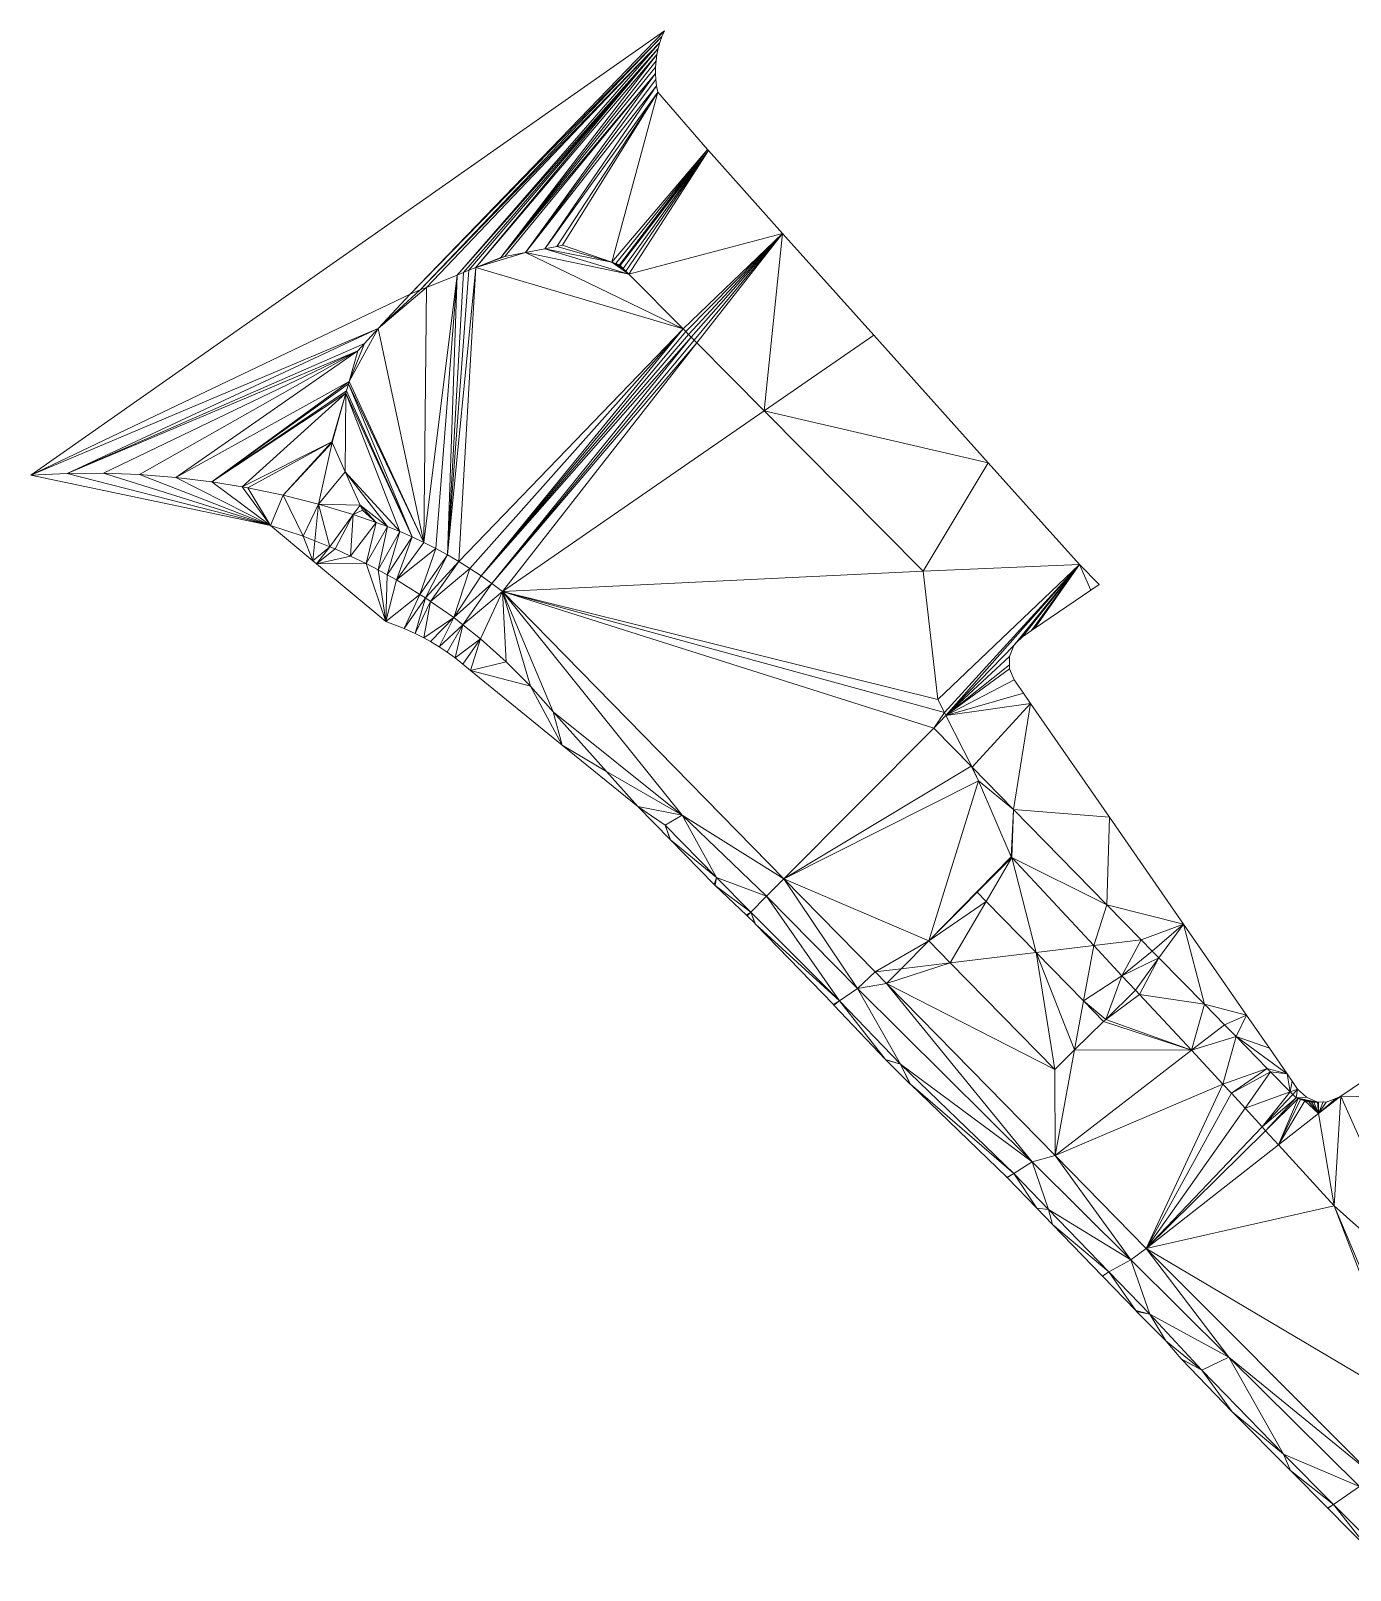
# Model space of a CAD drawing. Header units: metres. Extents: x 1938120 to 1938346, y 5235956 to 5236088.
# Drawn here: x 1938120 to 1938197.1, y 5235992.7 to 5236082.5 of the extents above; entities that cross this region are included whole.
import ezdxf

# ---------------------------------------------------------------- set-up
doc = ezdxf.new("R2010")
doc.units = ezdxf.units.M
doc.layers.add('Triangles plates-formes', color=7, linetype='Continuous', lineweight=0, true_color=0x969696)

msp = doc.modelspace()

# ---------------------------------------------------------------- linework, layer by layer
at = {"layer": 'Triangles plates-formes'}
for points in [[(1938157.029, 5236082.48, 474.31), (1938142.184, 5236067.121, 474.173), (1938120.045, 5236056.557, 473.73)], [(1938142.184, 5236067.121, 474.173), (1938157.029, 5236082.48, 474.31), (1938156.884, 5236082.144, 474.314)], [(1938142.184, 5236067.121, 474.173), (1938156.884, 5236082.144, 474.314), (1938142.775, 5236067.359, 474.185)], [(1938142.775, 5236067.359, 474.185), (1938156.884, 5236082.144, 474.314), (1938156.762, 5236081.799, 474.318)], [(1938142.775, 5236067.359, 474.185), (1938156.762, 5236081.799, 474.318), (1938143.134, 5236067.504, 474.191)], [(1938143.134, 5236067.504, 474.191), (1938156.762, 5236081.799, 474.318), (1938144.932, 5236068.23, 474.228)], [(1938144.932, 5236068.23, 474.228), (1938156.762, 5236081.799, 474.318), (1938156.663, 5236081.447, 474.323)], [(1938145.307, 5236068.381, 474.234), (1938144.932, 5236068.23, 474.228), (1938156.663, 5236081.447, 474.323)], [(1938145.616, 5236068.506, 474.24), (1938145.307, 5236068.381, 474.234), (1938156.663, 5236081.447, 474.323)], [(1938156.663, 5236081.447, 474.323), (1938146.026, 5236068.671, 474.246), (1938145.616, 5236068.506, 474.24)], [(1938146.026, 5236068.671, 474.246), (1938156.663, 5236081.447, 474.323), (1938156.587, 5236081.089, 474.327)], [(1938147.485, 5236069.26, 474.275), (1938146.026, 5236068.671, 474.246), (1938156.587, 5236081.089, 474.327)], [(1938156.587, 5236081.089, 474.327), (1938156.535, 5236080.727, 474.331), (1938147.485, 5236069.26, 474.275)], [(1938147.485, 5236069.26, 474.275), (1938156.535, 5236080.727, 474.331), (1938156.507, 5236080.362, 474.335)], [(1938147.485, 5236069.26, 474.275), (1938156.507, 5236080.362, 474.335), (1938156.503, 5236079.996, 474.34)], [(1938147.714, 5236069.305, 474.28), (1938147.485, 5236069.26, 474.275), (1938156.503, 5236079.996, 474.34)], [(1938147.714, 5236069.305, 474.28), (1938156.503, 5236079.996, 474.34), (1938148.926, 5236069.546, 474.309)], [(1938156.503, 5236079.996, 474.34), (1938156.524, 5236079.631, 474.344), (1938148.926, 5236069.546, 474.309)], [(1938156.568, 5236079.267, 474.348), (1938148.926, 5236069.546, 474.309), (1938156.524, 5236079.631, 474.344)], [(1938156.568, 5236079.267, 474.348), (1938150.048, 5236069.768, 474.334), (1938148.926, 5236069.546, 474.309)], [(1938150.048, 5236069.768, 474.334), (1938156.568, 5236079.267, 474.348), (1938156.636, 5236078.908, 474.352)], [(1938150.741, 5236069.905, 474.35), (1938150.048, 5236069.768, 474.334), (1938156.636, 5236078.908, 474.352)], [(1938150.741, 5236069.905, 474.35), (1938156.636, 5236078.908, 474.352), (1938151.077, 5236069.972, 474.358)], [(1938151.077, 5236069.972, 474.358), (1938156.636, 5236078.908, 474.352), (1938151.084, 5236069.973, 474.358)], [(1938153.962, 5236068.984, 474.393), (1938151.084, 5236069.973, 474.358), (1938156.636, 5236078.908, 474.352)], [(1938156.636, 5236078.908, 474.352), (1938159.543, 5236075.557, 474.404), (1938153.962, 5236068.984, 474.393)], [(1938159.543, 5236075.557, 474.404), (1938154.185, 5236068.908, 474.4), (1938153.962, 5236068.984, 474.393)], [(1938159.543, 5236075.557, 474.404), (1938154.397, 5236068.835, 474.406), (1938154.185, 5236068.908, 474.4)], [(1938159.543, 5236075.557, 474.404), (1938159.602, 5236075.489, 474.405), (1938154.397, 5236068.835, 474.406)], [(1938154.405, 5236068.827, 474.407), (1938154.397, 5236068.835, 474.406), (1938159.602, 5236075.489, 474.405)], [(1938159.602, 5236075.489, 474.405), (1938154.449, 5236068.783, 474.407), (1938154.405, 5236068.827, 474.407)], [(1938154.61, 5236068.62, 474.414), (1938154.449, 5236068.783, 474.407), (1938159.602, 5236075.489, 474.405)], [(1938154.61, 5236068.62, 474.414), (1938159.602, 5236075.489, 474.405), (1938154.775, 5236068.454, 474.422)], [(1938154.775, 5236068.454, 474.422), (1938159.602, 5236075.489, 474.405), (1938154.943, 5236068.284, 474.429)], [(1938154.943, 5236068.284, 474.429), (1938159.602, 5236075.489, 474.405), (1938163.927, 5236070.654, 474.48)], [(1938158.114, 5236065.087, 474.481), (1938154.943, 5236068.284, 474.429), (1938163.927, 5236070.654, 474.48)], [(1938158.271, 5236064.929, 474.488), (1938158.114, 5236065.087, 474.481), (1938163.927, 5236070.654, 474.48)], [(1938158.271, 5236064.929, 474.488), (1938163.927, 5236070.654, 474.48), (1938158.43, 5236064.768, 474.495)], [(1938158.43, 5236064.768, 474.495), (1938163.927, 5236070.654, 474.48), (1938158.593, 5236064.604, 474.502)], [(1938158.593, 5236064.604, 474.502), (1938163.927, 5236070.654, 474.48), (1938158.758, 5236064.438, 474.509)], [(1938158.925, 5236064.269, 474.516), (1938158.758, 5236064.438, 474.509), (1938163.927, 5236070.654, 474.48)], [(1938163.927, 5236070.654, 474.48), (1938162.851, 5236060.311, 474.459), (1938158.925, 5236064.269, 474.516)], [(1938162.851, 5236060.311, 474.459), (1938163.927, 5236070.654, 474.48), (1938169.247, 5236064.722, 474.4)], [(1938150.048, 5236069.768, 474.534), (1938154.943, 5236068.284, 474.629), (1938148.926, 5236069.546, 474.509)], [(1938153.962, 5236068.984, 474.593), (1938150.048, 5236069.768, 474.534), (1938150.741, 5236069.905, 474.55)], [(1938150.048, 5236069.768, 474.534), (1938153.962, 5236068.984, 474.593), (1938154.943, 5236068.284, 474.629)], [(1938153.962, 5236068.984, 474.593), (1938150.741, 5236069.905, 474.55), (1938151.077, 5236069.972, 474.558)], [(1938151.077, 5236069.972, 474.558), (1938151.084, 5236069.973, 474.558), (1938153.962, 5236068.984, 474.593)], [(1938146.026, 5236068.671, 474.446), (1938148.926, 5236069.546, 474.509), (1938158.114, 5236065.087, 474.681)], [(1938147.714, 5236069.305, 474.48), (1938148.926, 5236069.546, 474.509), (1938146.026, 5236068.671, 474.446)], [(1938147.714, 5236069.305, 474.48), (1938146.026, 5236068.671, 474.446), (1938147.485, 5236069.26, 474.475)], [(1938148.926, 5236069.546, 474.509), (1938154.943, 5236068.284, 474.629), (1938158.114, 5236065.087, 474.681)], [(1938154.775, 5236068.454, 474.622), (1938154.943, 5236068.284, 474.629), (1938153.962, 5236068.984, 474.593)], [(1938153.962, 5236068.984, 474.593), (1938154.61, 5236068.62, 474.614), (1938154.775, 5236068.454, 474.622)], [(1938153.962, 5236068.984, 474.593), (1938154.185, 5236068.908, 474.6), (1938154.61, 5236068.62, 474.614)], [(1938154.449, 5236068.783, 474.607), (1938154.61, 5236068.62, 474.614), (1938154.185, 5236068.908, 474.6)], [(1938154.405, 5236068.827, 474.607), (1938154.449, 5236068.783, 474.607), (1938154.185, 5236068.908, 474.6)], [(1938154.185, 5236068.908, 474.6), (1938154.397, 5236068.835, 474.606), (1938154.405, 5236068.827, 474.607)], [(1938142.993, 5236052.635, 474.637), (1938144.932, 5236068.23, 474.428), (1938143.681, 5236052.283, 474.661)], [(1938144.932, 5236068.23, 474.428), (1938142.993, 5236052.635, 474.637), (1938143.134, 5236067.504, 474.391)], [(1938143.681, 5236052.283, 474.661), (1938144.932, 5236068.23, 474.428), (1938144.358, 5236051.912, 474.684)], [(1938145.024, 5236051.522, 474.707), (1938144.358, 5236051.912, 474.684), (1938146.026, 5236068.671, 474.446)], [(1938146.026, 5236068.671, 474.446), (1938144.358, 5236051.912, 474.684), (1938145.616, 5236068.506, 474.44)], [(1938144.358, 5236051.912, 474.684), (1938145.307, 5236068.381, 474.434), (1938145.616, 5236068.506, 474.44)], [(1938144.358, 5236051.912, 474.684), (1938144.932, 5236068.23, 474.428), (1938145.307, 5236068.381, 474.434)], [(1938158.114, 5236065.087, 474.681), (1938145.024, 5236051.522, 474.707), (1938146.026, 5236068.671, 474.446)], [(1938120.045, 5236056.557, 473.73), (1938142.184, 5236067.121, 474.173), (1938140.324, 5236065.103, 474.158)], [(1938140.324, 5236065.103, 474.358), (1938143.134, 5236067.504, 474.391), (1938142.993, 5236052.635, 474.637)], [(1938140.324, 5236065.103, 474.358), (1938142.775, 5236067.359, 474.385), (1938143.134, 5236067.504, 474.391)], [(1938142.775, 5236067.359, 474.385), (1938140.324, 5236065.103, 474.358), (1938142.184, 5236067.121, 474.373)], [(1938122.162, 5236056.658, 473.794), (1938120.045, 5236056.557, 473.73), (1938140.324, 5236065.103, 474.158)], [(1938139.521, 5236064.232, 474.15), (1938122.162, 5236056.658, 473.794), (1938140.324, 5236065.103, 474.158)], [(1938138.626, 5236062.027, 474.365), (1938140.324, 5236065.103, 474.358), (1938142.993, 5236052.635, 474.637)], [(1938138.626, 5236062.027, 474.365), (1938139.521, 5236064.232, 474.35), (1938140.324, 5236065.103, 474.358)], [(1938145.679, 5236051.112, 474.73), (1938145.024, 5236051.522, 474.707), (1938158.114, 5236065.087, 474.681)], [(1938146.322, 5236050.684, 474.754), (1938145.679, 5236051.112, 474.73), (1938158.114, 5236065.087, 474.681)], [(1938158.114, 5236065.087, 474.681), (1938158.271, 5236064.929, 474.688), (1938146.322, 5236050.684, 474.754)], [(1938158.271, 5236064.929, 474.688), (1938158.43, 5236064.768, 474.695), (1938146.322, 5236050.684, 474.754)], [(1938158.593, 5236064.604, 474.702), (1938146.322, 5236050.684, 474.754), (1938158.43, 5236064.768, 474.695)], [(1938146.952, 5236050.237, 474.777), (1938146.322, 5236050.684, 474.754), (1938158.593, 5236064.604, 474.702)], [(1938158.758, 5236064.438, 474.709), (1938146.952, 5236050.237, 474.777), (1938158.593, 5236064.604, 474.702)], [(1938158.925, 5236064.269, 474.716), (1938146.952, 5236050.237, 474.777), (1938158.758, 5236064.438, 474.709)], [(1938175.923, 5236057.277, 474.4), (1938162.851, 5236060.311, 474.459), (1938169.247, 5236064.722, 474.4)], [(1938139.521, 5236064.232, 474.15), (1938139.139, 5236063.817, 474.147), (1938122.162, 5236056.658, 473.794)], [(1938122.162, 5236056.658, 473.794), (1938139.139, 5236063.817, 474.147), (1938124.282, 5236056.67, 473.858)], [(1938124.282, 5236056.67, 473.858), (1938139.139, 5236063.817, 474.147), (1938126.4, 5236056.593, 473.921)], [(1938128.514, 5236056.425, 473.985), (1938126.4, 5236056.593, 473.921), (1938139.139, 5236063.817, 474.147)], [(1938138.626, 5236062.027, 474.165), (1938128.514, 5236056.425, 473.985), (1938139.139, 5236063.817, 474.147)], [(1938139.521, 5236064.232, 474.35), (1938138.626, 5236062.027, 474.365), (1938139.139, 5236063.817, 474.347)], [(1938146.952, 5236050.237, 474.777), (1938158.925, 5236064.269, 474.716), (1938147.569, 5236049.773, 474.8)], [(1938162.851, 5236060.311, 474.659), (1938147.569, 5236049.773, 474.8), (1938158.925, 5236064.269, 474.716)], [(1938130.618, 5236056.169, 474.049), (1938128.514, 5236056.425, 473.985), (1938138.626, 5236062.027, 474.165)], [(1938138.585, 5236061.882, 474.165), (1938130.618, 5236056.169, 474.049), (1938138.626, 5236062.027, 474.165)], [(1938130.618, 5236056.169, 474.049), (1938138.585, 5236061.882, 474.165), (1938138.471, 5236061.485, 474.169)], [(1938138.585, 5236061.882, 474.365), (1938142.296, 5236052.966, 474.614), (1938138.471, 5236061.485, 474.369)], [(1938138.585, 5236061.882, 474.365), (1938138.626, 5236062.027, 474.365), (1938142.993, 5236052.635, 474.637)], [(1938142.296, 5236052.966, 474.614), (1938138.585, 5236061.882, 474.365), (1938142.993, 5236052.635, 474.637)], [(1938130.618, 5236056.169, 474.049), (1938138.471, 5236061.485, 474.169), (1938138.43, 5236061.343, 474.17)], [(1938130.618, 5236056.169, 474.049), (1938138.43, 5236061.343, 474.17), (1938132.375, 5236055.879, 474.102)], [(1938132.375, 5236055.879, 474.102), (1938138.43, 5236061.343, 474.17), (1938137.615, 5236058.496, 474.198)], [(1938137.615, 5236058.496, 474.398), (1938138.43, 5236061.343, 474.37), (1938137.633, 5236058.455, 474.399)], [(1938137.633, 5236058.455, 474.399), (1938138.43, 5236061.343, 474.37), (1938138.395, 5236056.758, 474.449)], [(1938138.395, 5236056.758, 474.449), (1938138.43, 5236061.343, 474.37), (1938141.589, 5236053.277, 474.591)], [(1938138.43, 5236061.343, 474.37), (1938138.471, 5236061.485, 474.369), (1938142.296, 5236052.966, 474.614)], [(1938141.589, 5236053.277, 474.591), (1938138.43, 5236061.343, 474.37), (1938142.296, 5236052.966, 474.614)], [(1938147.569, 5236049.773, 474.8), (1938162.851, 5236060.311, 474.659), (1938172.123, 5236050.962, 474.722)], [(1938162.851, 5236060.311, 474.459), (1938175.923, 5236057.277, 474.4), (1938172.123, 5236050.962, 474.522)], [(1938132.375, 5236055.879, 474.102), (1938137.615, 5236058.496, 474.198), (1938132.709, 5236055.823, 474.113)], [(1938134.784, 5236055.39, 474.176), (1938132.709, 5236055.823, 474.113), (1938137.615, 5236058.496, 474.198)], [(1938134.784, 5236055.39, 474.176), (1938137.615, 5236058.496, 474.198), (1938137.633, 5236058.455, 474.199)], [(1938134.784, 5236055.39, 474.176), (1938137.633, 5236058.455, 474.199), (1938136.839, 5236054.869, 474.24)], [(1938138.395, 5236056.758, 474.249), (1938136.839, 5236054.869, 474.24), (1938137.633, 5236058.455, 474.199)], [(1938175.923, 5236057.277, 474.4), (1938181.243, 5236051.345, 474.5), (1938172.123, 5236050.962, 474.522)], [(1938134.036, 5236053.619, 475.332), (1938120.045, 5236056.557, 474.63), (1938122.162, 5236056.658, 474.834)], [(1938134.036, 5236053.619, 475.332), (1938122.162, 5236056.658, 474.834), (1938124.282, 5236056.67, 474.897)], [(1938134.036, 5236053.619, 475.332), (1938124.282, 5236056.67, 474.897), (1938126.4, 5236056.593, 474.961)], [(1938134.036, 5236053.619, 475.332), (1938126.4, 5236056.593, 474.961), (1938128.514, 5236056.425, 475.025)], [(1938134.036, 5236053.619, 475.332), (1938128.514, 5236056.425, 475.025), (1938130.618, 5236056.169, 475.089)], [(1938136.839, 5236054.869, 474.24), (1938138.395, 5236056.758, 474.249), (1938139.268, 5236054.813, 474.305)], [(1938140.873, 5236053.568, 474.568), (1938138.395, 5236056.758, 474.449), (1938141.589, 5236053.277, 474.591)], [(1938140.873, 5236053.568, 474.568), (1938139.268, 5236054.813, 474.505), (1938138.395, 5236056.758, 474.449)], [(1938132.375, 5236055.879, 475.142), (1938134.036, 5236053.619, 475.332), (1938130.618, 5236056.169, 475.089)], [(1938134.036, 5236053.619, 475.332), (1938132.375, 5236055.879, 475.142), (1938132.709, 5236055.823, 475.153)], [(1938134.036, 5236053.619, 475.332), (1938132.709, 5236055.823, 475.153), (1938134.784, 5236055.39, 475.216)], [(1938134.036, 5236053.619, 475.332), (1938134.784, 5236055.39, 475.216), (1938135.938, 5236052.989, 475.352)], [(1938135.938, 5236052.989, 475.352), (1938134.784, 5236055.39, 475.216), (1938136.839, 5236054.869, 475.28)], [(1938136.623, 5236052.717, 475.359), (1938135.938, 5236052.989, 475.352), (1938136.839, 5236054.869, 475.28)], [(1938136.839, 5236054.869, 475.28), (1938137.493, 5236052.372, 475.38), (1938136.623, 5236052.717, 475.359)], [(1938136.839, 5236054.869, 474.24), (1938139.268, 5236054.813, 474.305), (1938138.87, 5236054.261, 474.304)], [(1938137.493, 5236052.372, 475.38), (1938136.839, 5236054.869, 475.28), (1938138.87, 5236054.261, 475.344)], [(1938139.398, 5236054.523, 474.313), (1938138.87, 5236054.261, 474.304), (1938139.268, 5236054.813, 474.305)], [(1938140.197, 5236053.802, 474.346), (1938138.87, 5236054.261, 474.304), (1938139.398, 5236054.523, 474.313)], [(1938140.873, 5236053.568, 474.568), (1938140.197, 5236053.802, 474.546), (1938139.268, 5236054.813, 474.505)], [(1938139.398, 5236054.523, 474.513), (1938139.268, 5236054.813, 474.505), (1938140.197, 5236053.802, 474.546)], [(1938136.504, 5236051.562, 475.45), (1938134.036, 5236053.619, 475.33), (1938135.938, 5236052.989, 475.352)], [(1938137.493, 5236052.372, 475.38), (1938138.87, 5236054.261, 475.344), (1938137.801, 5236052.25, 475.393)], [(1938137.493, 5236052.372, 475.38), (1938138.87, 5236054.261, 475.344), (1938137.493, 5236052.372, 475.38)], [(1938137.801, 5236052.25, 475.393), (1938138.87, 5236054.261, 475.344), (1938138.709, 5236051.826, 475.433)], [(1938138.87, 5236054.261, 475.344), (1938140.197, 5236053.802, 475.386), (1938138.709, 5236051.826, 475.433)], [(1938139.617, 5236051.403, 475.473), (1938138.709, 5236051.826, 475.433), (1938140.197, 5236053.802, 475.386)], [(1938140.873, 5236053.568, 475.408), (1938139.617, 5236051.403, 475.473), (1938140.197, 5236053.802, 475.386)], [(1938140.873, 5236053.568, 475.408), (1938140.314, 5236051.026, 475.503), (1938139.617, 5236051.403, 475.473)], [(1938140.873, 5236053.568, 475.408), (1938141.589, 5236053.277, 475.431), (1938140.314, 5236051.026, 475.503)], [(1938135.938, 5236052.989, 475.352), (1938136.623, 5236052.717, 475.359), (1938136.504, 5236051.562, 475.45)], [(1938136.623, 5236052.717, 475.359), (1938137.493, 5236052.372, 475.38), (1938136.504, 5236051.562, 475.45)], [(1938140.314, 5236051.026, 475.503), (1938141.589, 5236053.277, 475.431), (1938140.851, 5236050.737, 475.524)], [(1938141.589, 5236053.277, 475.431), (1938142.296, 5236052.966, 475.454), (1938140.851, 5236050.737, 475.524)], [(1938142.296, 5236052.966, 475.454), (1938141.381, 5236050.451, 475.548), (1938140.851, 5236050.737, 475.524)], [(1938142.993, 5236052.635, 475.477), (1938141.381, 5236050.451, 475.548), (1938142.296, 5236052.966, 475.454)], [(1938136.504, 5236051.562, 475.45), (1938137.493, 5236052.372, 475.38), (1938136.727, 5236051.376, 475.483)], [(1938137.493, 5236052.372, 475.38), (1938137.801, 5236052.25, 475.38), (1938136.727, 5236051.376, 475.483)], [(1938137.801, 5236052.25, 475.38), (1938138.709, 5236051.826, 475.433), (1938136.727, 5236051.376, 475.483)], [(1938139.617, 5236051.403, 475.473), (1938136.727, 5236051.376, 475.483), (1938138.709, 5236051.826, 475.433)], [(1938142.993, 5236052.635, 475.477), (1938143.681, 5236052.283, 475.501), (1938141.381, 5236050.451, 475.548)], [(1938143.681, 5236052.283, 475.501), (1938142.753, 5236049.603, 475.621), (1938141.381, 5236050.451, 475.548)], [(1938143.681, 5236052.283, 475.501), (1938144.358, 5236051.912, 475.524), (1938142.753, 5236049.603, 475.621)], [(1938144.358, 5236051.912, 475.524), (1938143.079, 5236049.402, 475.634), (1938142.753, 5236049.603, 475.621)], [(1938143.079, 5236049.402, 475.634), (1938144.358, 5236051.912, 475.524), (1938145.024, 5236051.522, 475.547)], [(1938136.727, 5236051.376, 475.483), (1938139.617, 5236051.403, 475.473), (1938140.761, 5236048.014, 476.088)], [(1938139.617, 5236051.403, 475.473), (1938140.314, 5236051.026, 475.503), (1938140.761, 5236048.014, 476.088)], [(1938140.761, 5236048.014, 476.088), (1938140.314, 5236051.026, 475.503), (1938140.851, 5236050.737, 475.503)], [(1938145.024, 5236051.522, 475.547), (1938143.377, 5236049.194, 475.645), (1938143.079, 5236049.402, 475.634)], [(1938145.679, 5236051.112, 475.57), (1938143.377, 5236049.194, 475.645), (1938145.024, 5236051.522, 475.547)], [(1938145.679, 5236051.112, 475.57), (1938144.727, 5236048.248, 475.625), (1938143.377, 5236049.194, 475.645)], [(1938145.679, 5236051.112, 475.57), (1938146.322, 5236050.684, 475.594), (1938144.727, 5236048.248, 475.625)], [(1938147.569, 5236049.773, 474.8), (1938172.123, 5236050.962, 474.722), (1938172.993, 5236043.477, 474.794)], [(1938172.123, 5236050.962, 474.522), (1938181.243, 5236051.345, 474.5), (1938172.993, 5236043.477, 474.594)], [(1938172.993, 5236043.477, 474.594), (1938181.243, 5236051.345, 474.5), (1938173.373, 5236042.711, 474.6)], [(1938173.373, 5236042.711, 474.6), (1938181.243, 5236051.345, 474.5), (1938173.457, 5236042.54, 474.598)], [(1938173.458, 5236042.539, 474.598), (1938173.457, 5236042.54, 474.598), (1938181.243, 5236051.345, 474.5)], [(1938177.424, 5236046.62, 474.952), (1938173.458, 5236042.539, 475.638), (1938181.243, 5236051.345, 475.57)], [(1938177.424, 5236046.62, 474.952), (1938181.243, 5236051.345, 475.57), (1938177.584, 5236046.785, 474.954)], [(1938177.584, 5236046.785, 474.954), (1938181.243, 5236051.345, 475.57), (1938177.915, 5236047.127, 474.969)], [(1938177.915, 5236047.127, 474.969), (1938181.243, 5236051.345, 475.57), (1938178.451, 5236047.492, 474.981)], [(1938178.451, 5236047.492, 474.981), (1938181.243, 5236051.345, 475.57), (1938178.62, 5236047.607, 475.009)], [(1938178.62, 5236047.607, 475.009), (1938181.243, 5236051.345, 475.57), (1938181.913, 5236049.845, 475.065)], [(1938181.913, 5236049.845, 475.065), (1938181.243, 5236051.345, 475.57), (1938182.396, 5236050.174, 475.006)], [(1938141.381, 5236050.451, 475.548), (1938140.761, 5236048.014, 476.088), (1938140.851, 5236050.737, 475.503)], [(1938140.761, 5236048.014, 476.088), (1938141.381, 5236050.451, 475.548), (1938142.753, 5236049.603, 475.621)], [(1938144.727, 5236048.248, 475.625), (1938146.322, 5236050.684, 475.594), (1938146.952, 5236050.237, 475.617)], [(1938144.727, 5236048.248, 475.625), (1938146.952, 5236050.237, 475.617), (1938145.269, 5236047.818, 475.616)], [(1938147.569, 5236049.773, 475.64), (1938145.269, 5236047.818, 475.616), (1938146.952, 5236050.237, 475.617)], [(1938141.839, 5236047.614, 476.197), (1938140.761, 5236048.014, 476.088), (1938142.753, 5236049.603, 475.621)], [(1938142.753, 5236049.603, 475.621), (1938143.079, 5236049.402, 475.634), (1938141.839, 5236047.614, 476.197)], [(1938141.839, 5236047.614, 476.197), (1938143.079, 5236049.402, 475.634), (1938142.488, 5236047.32, 476.269)], [(1938143.079, 5236049.402, 475.634), (1938143.377, 5236049.194, 475.646), (1938142.488, 5236047.32, 476.269)], [(1938142.976, 5236047.073, 476.291), (1938142.488, 5236047.32, 476.269), (1938143.377, 5236049.194, 475.646)], [(1938142.976, 5236047.073, 476.291), (1938143.377, 5236049.194, 475.646), (1938144.727, 5236048.248, 475.625)], [(1938147.569, 5236049.773, 475.64), (1938146.297, 5236047.003, 475.6), (1938145.269, 5236047.818, 475.616)], [(1938147.793, 5236045.67, 475.584), (1938146.297, 5236047.003, 475.6), (1938147.569, 5236049.773, 475.64)], [(1938149.208, 5236044.251, 475.567), (1938147.793, 5236045.67, 475.584), (1938147.569, 5236049.773, 475.64)], [(1938150.539, 5236042.752, 475.548), (1938149.208, 5236044.251, 475.567), (1938147.569, 5236049.773, 475.64)], [(1938150.539, 5236042.752, 475.548), (1938147.569, 5236049.773, 475.64), (1938158.063, 5236036.73, 475.476)], [(1938147.569, 5236049.773, 475.64), (1938164.004, 5236033.008, 475.44), (1938158.063, 5236036.73, 475.476)], [(1938147.569, 5236049.773, 474.8), (1938172.745, 5236041.804, 474.783), (1938164.004, 5236033.008, 474.6)], [(1938173.373, 5236042.711, 474.8), (1938172.745, 5236041.804, 474.783), (1938147.569, 5236049.773, 474.8)], [(1938173.373, 5236042.711, 474.8), (1938147.569, 5236049.773, 474.8), (1938172.993, 5236043.477, 474.794)], [(1938144.727, 5236048.248, 475.625), (1938143.383, 5236046.849, 476.292), (1938142.976, 5236047.073, 476.291)], [(1938143.874, 5236046.551, 476.294), (1938143.383, 5236046.849, 476.292), (1938144.727, 5236048.248, 475.625)], [(1938144.727, 5236048.248, 475.625), (1938145.269, 5236047.818, 475.61), (1938143.874, 5236046.551, 476.294)], [(1938143.874, 5236046.551, 476.294), (1938145.269, 5236047.818, 475.61), (1938144.353, 5236046.233, 476.296)], [(1938144.353, 5236046.233, 476.296), (1938145.269, 5236047.818, 475.61), (1938144.818, 5236045.895, 476.298)], [(1938145.269, 5236047.818, 475.61), (1938146.297, 5236047.003, 475.6), (1938144.818, 5236045.895, 476.298)], [(1938144.818, 5236045.895, 476.298), (1938146.297, 5236047.003, 475.6), (1938145.268, 5236045.537, 476.301)], [(1938145.702, 5236045.161, 476.305), (1938145.268, 5236045.537, 476.301), (1938146.297, 5236047.003, 475.6)], [(1938146.297, 5236047.003, 475.6), (1938147.793, 5236045.67, 475.584), (1938145.702, 5236045.161, 476.305)], [(1938177.157, 5236045.968, 474.93), (1938173.458, 5236042.539, 475.638), (1938177.424, 5236046.62, 474.952)], [(1938147.793, 5236045.67, 475.584), (1938149.208, 5236044.251, 475.567), (1938145.702, 5236045.161, 476.305)], [(1938177.163, 5236045.492, 474.908), (1938173.458, 5236042.539, 475.638), (1938177.157, 5236045.968, 474.93)], [(1938177.166, 5236045.265, 474.916), (1938173.458, 5236042.539, 475.638), (1938177.163, 5236045.492, 474.908)], [(1938151.051, 5236040.811, 475.859), (1938145.702, 5236045.161, 476.305), (1938149.208, 5236044.251, 475.567)], [(1938177.166, 5236045.265, 474.916), (1938177.447, 5236044.613, 474.936), (1938173.458, 5236042.539, 475.638)], [(1938177.447, 5236044.613, 474.936), (1938177.988, 5236043.832, 474.928), (1938173.458, 5236042.539, 475.638)], [(1938151.051, 5236040.811, 475.859), (1938149.208, 5236044.251, 475.567), (1938150.539, 5236042.752, 475.548)], [(1938178.395, 5236043.244, 474.897), (1938173.458, 5236042.539, 475.638), (1938177.988, 5236043.832, 474.928)], [(1938174.991, 5236039.512, 475.634), (1938173.458, 5236042.539, 475.638), (1938178.395, 5236043.244, 474.897)], [(1938177.394, 5236037.061, 475.65), (1938174.991, 5236039.512, 475.634), (1938178.395, 5236043.244, 474.897)], [(1938178.395, 5236043.244, 474.897), (1938182.993, 5236036.608, 474.715), (1938177.394, 5236037.061, 475.65)], [(1938153.647, 5236039.263, 475.512), (1938150.539, 5236042.752, 475.548), (1938158.063, 5236036.73, 475.476)], [(1938150.539, 5236042.752, 475.548), (1938153.647, 5236039.263, 475.512), (1938151.051, 5236040.811, 475.859)], [(1938173.373, 5236042.711, 474.8), (1938173.457, 5236042.54, 474.798), (1938172.745, 5236041.804, 474.783)], [(1938172.745, 5236041.804, 474.783), (1938173.457, 5236042.54, 474.798), (1938173.458, 5236042.539, 474.798)], [(1938174.991, 5236039.512, 475.634), (1938172.745, 5236041.804, 475.623), (1938173.458, 5236042.539, 475.638)], [(1938174.921, 5236039.583, 474.794), (1938164.004, 5236033.008, 474.6), (1938172.745, 5236041.804, 474.783)], [(1938155.466, 5236037.22, 475.491), (1938151.051, 5236040.811, 475.859), (1938153.647, 5236039.263, 475.512)], [(1938155.466, 5236037.22, 475.47), (1938153.647, 5236039.263, 475.512), (1938158.063, 5236036.73, 475.476)], [(1938175.349, 5236038.72, 474.793), (1938164.004, 5236033.008, 474.6), (1938174.921, 5236039.583, 474.794)], [(1938174.921, 5236039.583, 474.594), (1938174.991, 5236039.512, 474.594), (1938175.349, 5236038.72, 474.593)], [(1938174.991, 5236039.512, 474.594), (1938177.394, 5236037.061, 474.61), (1938175.349, 5236038.72, 474.593)], [(1938172.455, 5236029.387, 474.665), (1938164.004, 5236033.008, 474.6), (1938175.349, 5236038.72, 474.793)], [(1938177.261, 5236034.292, 474.783), (1938172.455, 5236029.387, 474.665), (1938175.349, 5236038.72, 474.793)], [(1938175.349, 5236038.72, 474.593), (1938177.394, 5236037.061, 474.61), (1938177.261, 5236034.292, 474.583)], [(1938158.063, 5236036.73, 475.476), (1938157.066, 5236036.142, 475.476), (1938155.466, 5236037.22, 475.47)], [(1938157.066, 5236036.142, 475.476), (1938157.368, 5236035.294, 475.47), (1938155.466, 5236037.22, 475.47)], [(1938158.063, 5236036.73, 475.476), (1938160.059, 5236033.083, 475.462), (1938157.066, 5236036.142, 475.476)], [(1938158.063, 5236036.73, 475.476), (1938157.066, 5236036.142, 475.476), (1938158.063, 5236036.73, 475.476)], [(1938158.063, 5236036.73, 475.476), (1938164.004, 5236033.008, 475.44), (1938158.063, 5236036.73, 475.476)], [(1938158.063, 5236036.73, 475.476), (1938164.004, 5236033.008, 475.44), (1938162.992, 5236031.991, 475.426)], [(1938160.059, 5236033.083, 475.462), (1938158.063, 5236036.73, 475.476), (1938162.992, 5236031.991, 475.426)], [(1938177.394, 5236037.061, 474.61), (1938177.294, 5236034.257, 474.583), (1938177.261, 5236034.292, 474.583)], [(1938182.856, 5236031.489, 474.645), (1938177.294, 5236034.257, 474.583), (1938177.394, 5236037.061, 474.61)], [(1938182.856, 5236031.489, 475.685), (1938177.394, 5236037.061, 475.65), (1938182.993, 5236036.608, 474.715)], [(1938182.856, 5236031.489, 475.685), (1938182.993, 5236036.608, 474.715), (1938187.325, 5236030.355, 474.673)], [(1938157.368, 5236035.294, 475.47), (1938157.066, 5236036.142, 475.476), (1938157.382, 5236035.279, 475.47)], [(1938160.059, 5236033.083, 475.462), (1938157.382, 5236035.279, 475.47), (1938157.066, 5236036.142, 475.476)], [(1938157.382, 5236035.279, 475.47), (1938160.059, 5236033.083, 475.462), (1938159.93, 5236032.673, 475.458)], [(1938177.294, 5236034.257, 474.783), (1938172.455, 5236029.387, 474.665), (1938177.261, 5236034.292, 474.783)], [(1938172.455, 5236029.387, 474.665), (1938177.294, 5236034.257, 474.783), (1938175.274, 5236032.225, 474.734)], [(1938175.274, 5236032.225, 474.734), (1938177.294, 5236034.257, 474.783), (1938175.799, 5236031.689, 474.737)], [(1938175.799, 5236031.689, 474.737), (1938177.294, 5236034.257, 474.783), (1938178.722, 5236028.708, 474.756)], [(1938182.088, 5236029.112, 474.812), (1938178.722, 5236028.708, 474.756), (1938177.294, 5236034.257, 474.783)], [(1938182.088, 5236029.112, 474.612), (1938177.294, 5236034.257, 474.583), (1938182.856, 5236031.489, 474.645)], [(1938159.99, 5236032.617, 475.457), (1938159.93, 5236032.673, 475.458), (1938160.059, 5236033.083, 475.462)], [(1938162.066, 5236031.072, 475.426), (1938159.99, 5236032.617, 475.457), (1938160.059, 5236033.083, 475.462)], [(1938162.066, 5236031.072, 475.426), (1938160.059, 5236033.083, 475.462), (1938162.992, 5236031.991, 475.426)], [(1938162.992, 5236031.991, 475.426), (1938164.004, 5236033.008, 475.44), (1938168.3, 5236026.619, 475.426)], [(1938168.3, 5236026.619, 475.426), (1938164.004, 5236033.008, 475.44), (1938169.327, 5236027.578, 475.44)], [(1938164.004, 5236033.008, 474.6), (1938172.455, 5236029.387, 474.665), (1938169.327, 5236027.578, 474.6)], [(1938161.811, 5236030.897, 475.426), (1938159.99, 5236032.617, 475.457), (1938162.066, 5236031.072, 475.426)], [(1938172.455, 5236029.387, 474.195), (1938175.274, 5236032.225, 474.264), (1938175.799, 5236031.689, 474.267)], [(1938162.066, 5236031.072, 475.426), (1938162.992, 5236031.991, 475.426), (1938167.236, 5236025.892, 475.426)], [(1938167.236, 5236025.892, 475.426), (1938162.992, 5236031.991, 475.426), (1938168.3, 5236026.619, 475.426)], [(1938172.455, 5236029.387, 474.195), (1938175.799, 5236031.689, 474.267), (1938173.711, 5236028.105, 474.203)], [(1938173.711, 5236028.105, 474.203), (1938175.799, 5236031.689, 474.267), (1938178.722, 5236028.708, 474.286)], [(1938184.86, 5236029.445, 474.658), (1938182.088, 5236029.112, 474.612), (1938182.856, 5236031.489, 474.645)], [(1938182.856, 5236031.489, 475.685), (1938187.325, 5236030.355, 474.673), (1938184.86, 5236029.445, 475.698)], [(1938161.811, 5236030.897, 475.426), (1938162.066, 5236031.072, 475.426), (1938161.852, 5236030.858, 475.426)], [(1938161.852, 5236030.858, 475.426), (1938162.066, 5236031.072, 475.426), (1938162.298, 5236030.416, 475.426)], [(1938162.298, 5236030.416, 475.426), (1938162.066, 5236031.072, 475.426), (1938162.344, 5236030.369, 475.426)], [(1938162.344, 5236030.369, 475.426), (1938162.066, 5236031.072, 475.426), (1938167.236, 5236025.892, 475.426)], [(1938166.888, 5236025.674, 475.426), (1938162.344, 5236030.369, 475.426), (1938167.236, 5236025.892, 475.426)], [(1938184.86, 5236029.445, 475.698), (1938187.325, 5236030.355, 474.673), (1938185.495, 5236028.797, 475.698)], [(1938185.495, 5236028.797, 475.698), (1938187.325, 5236030.355, 474.673), (1938185.882, 5236028.403, 475.698)], [(1938188.544, 5236025.688, 475.716), (1938185.882, 5236028.403, 475.698), (1938187.325, 5236030.355, 474.673)], [(1938187.325, 5236030.355, 474.673), (1938191.001, 5236025.05, 474.637), (1938188.544, 5236025.688, 475.716)], [(1938172.455, 5236029.387, 474.665), (1938170.837, 5236027.76, 474.625), (1938169.327, 5236027.578, 474.6)], [(1938172.455, 5236029.387, 474.665), (1938173.711, 5236028.105, 474.673), (1938170.837, 5236027.76, 474.625)], [(1938183.728, 5236027.352, 474.611), (1938182.088, 5236029.112, 474.612), (1938184.86, 5236029.445, 474.658)], [(1938185.495, 5236028.797, 474.658), (1938183.728, 5236027.352, 474.611), (1938184.86, 5236029.445, 474.658)], [(1938179.805, 5236021.889, 474.203), (1938173.711, 5236028.105, 474.203), (1938178.722, 5236028.708, 474.286)], [(1938181.492, 5236025.882, 474.756), (1938178.722, 5236028.708, 474.756), (1938182.088, 5236029.112, 474.812)], [(1938180.965, 5236023.026, 474.237), (1938178.722, 5236028.708, 474.286), (1938181.492, 5236025.882, 474.286)], [(1938179.805, 5236021.889, 474.203), (1938178.722, 5236028.708, 474.286), (1938180.965, 5236023.026, 474.237)], [(1938181.492, 5236025.882, 474.756), (1938182.088, 5236029.112, 474.812), (1938183.728, 5236027.352, 474.811)], [(1938185.882, 5236028.403, 474.658), (1938183.728, 5236027.352, 474.611), (1938185.495, 5236028.797, 474.658)], [(1938169.987, 5236026.905, 475.44), (1938168.3, 5236026.619, 475.426), (1938169.327, 5236027.578, 475.44)], [(1938170.837, 5236027.76, 474.625), (1938169.987, 5236026.905, 474.6), (1938169.327, 5236027.578, 474.6)], [(1938169.987, 5236026.905, 474.6), (1938173.711, 5236028.105, 474.673), (1938179.805, 5236021.889, 474.673)], [(1938169.987, 5236026.905, 474.6), (1938170.837, 5236027.76, 474.625), (1938173.711, 5236028.105, 474.673)], [(1938184.515, 5236026.507, 474.61), (1938183.728, 5236027.352, 474.611), (1938185.882, 5236028.403, 474.658)], [(1938184.753, 5236026.252, 474.61), (1938184.515, 5236026.507, 474.61), (1938185.882, 5236028.403, 474.658)], [(1938188.544, 5236025.688, 474.676), (1938184.753, 5236026.252, 474.61), (1938185.882, 5236028.403, 474.658)], [(1938168.3, 5236026.619, 475.426), (1938169.987, 5236026.905, 475.44), (1938178.495, 5236016.5, 475.426)], [(1938178.495, 5236016.5, 475.426), (1938169.987, 5236026.905, 475.44), (1938179.828, 5236016.867, 475.44)], [(1938169.987, 5236026.905, 474.6), (1938179.805, 5236021.889, 474.673), (1938179.828, 5236016.867, 474.6)], [(1938181.492, 5236025.882, 474.756), (1938183.728, 5236027.352, 474.811), (1938182.782, 5236024.807, 474.76)], [(1938184.515, 5236026.507, 474.81), (1938182.782, 5236024.807, 474.76), (1938183.728, 5236027.352, 474.811)], [(1938166.917, 5236025.644, 475.426), (1938166.888, 5236025.674, 475.426), (1938167.236, 5236025.892, 475.426)], [(1938167.236, 5236025.892, 475.426), (1938169.93, 5236022.461, 475.426), (1938166.917, 5236025.644, 475.426)], [(1938168.3, 5236026.619, 475.426), (1938170.808, 5236022.189, 475.426), (1938167.236, 5236025.892, 475.426)], [(1938169.93, 5236022.461, 475.426), (1938167.236, 5236025.892, 475.426), (1938170.808, 5236022.189, 475.426)], [(1938168.3, 5236026.619, 475.426), (1938178.495, 5236016.5, 475.426), (1938170.808, 5236022.189, 475.426)], [(1938180.965, 5236023.026, 474.237), (1938181.492, 5236025.882, 474.286), (1938182.661, 5236024.689, 474.286)], [(1938182.661, 5236024.689, 474.756), (1938181.492, 5236025.882, 474.756), (1938182.782, 5236024.807, 474.76)], [(1938182.782, 5236024.807, 474.76), (1938184.515, 5236026.507, 474.81), (1938184.753, 5236026.252, 474.81)], [(1938187.779, 5236023.006, 474.828), (1938182.782, 5236024.807, 474.76), (1938184.753, 5236026.252, 474.81)], [(1938188.544, 5236025.688, 474.676), (1938187.779, 5236023.006, 474.628), (1938184.753, 5236026.252, 474.61)], [(1938196.513, 5236020.336, 474.743), (1938205.096, 5236026.146, 474.7), (1938212.285, 5236019.994, 474.53)], [(1938189.711, 5236024.497, 474.683), (1938187.779, 5236023.006, 474.628), (1938188.544, 5236025.688, 474.676)], [(1938191.001, 5236025.05, 474.637), (1938189.711, 5236024.497, 475.723), (1938188.544, 5236025.688, 475.716)], [(1938191.001, 5236025.05, 474.637), (1938190.391, 5236023.804, 475.731), (1938189.711, 5236024.497, 475.723)], [(1938191.001, 5236025.05, 474.637), (1938192.333, 5236023.126, 474.571), (1938190.391, 5236023.804, 475.731)], [(1938187.779, 5236023.006, 474.828), (1938180.965, 5236023.026, 474.707), (1938182.661, 5236024.689, 474.756)], [(1938187.779, 5236023.006, 474.828), (1938182.661, 5236024.689, 474.756), (1938182.782, 5236024.807, 474.76)], [(1938190.391, 5236023.804, 474.691), (1938187.779, 5236023.006, 474.628), (1938189.711, 5236024.497, 474.683)], [(1938189.626, 5236021.024, 474.649), (1938187.779, 5236023.006, 474.628), (1938190.391, 5236023.804, 474.691)], [(1938190.391, 5236023.804, 474.691), (1938192.211, 5236021.947, 474.714), (1938189.626, 5236021.024, 474.649)], [(1938193.375, 5236021.622, 474.752), (1938190.391, 5236023.804, 475.731), (1938192.333, 5236023.126, 474.571)], [(1938193.375, 5236021.622, 474.752), (1938192.211, 5236021.947, 475.754), (1938190.391, 5236023.804, 475.731)], [(1938169.944, 5236022.445, 475.426), (1938169.93, 5236022.461, 475.426), (1938170.808, 5236022.189, 475.426)], [(1938169.944, 5236022.445, 475.426), (1938170.808, 5236022.189, 475.426), (1938171.372, 5236021.03, 475.426)], [(1938171.372, 5236021.03, 475.426), (1938170.808, 5236022.189, 475.426), (1938171.381, 5236021.022, 475.426)], [(1938170.808, 5236022.189, 475.426), (1938177.426, 5236015.808, 475.426), (1938171.381, 5236021.022, 475.426)], [(1938178.495, 5236016.5, 475.426), (1938177.426, 5236015.808, 475.426), (1938170.808, 5236022.189, 475.426)], [(1938180.965, 5236023.026, 474.707), (1938179.828, 5236016.867, 474.6), (1938179.805, 5236021.889, 474.673)], [(1938187.779, 5236023.006, 474.828), (1938179.828, 5236016.867, 474.6), (1938180.965, 5236023.026, 474.707)], [(1938187.779, 5236023.006, 474.828), (1938189.626, 5236021.024, 474.849), (1938179.828, 5236016.867, 474.6)], [(1938190.115, 5236020.5, 474.656), (1938189.626, 5236021.024, 474.649), (1938192.211, 5236021.947, 474.714)], [(1938192.406, 5236021.748, 474.716), (1938190.115, 5236020.5, 474.656), (1938192.211, 5236021.947, 474.714)], [(1938192.406, 5236021.748, 474.716), (1938190.913, 5236019.625, 474.666), (1938190.115, 5236020.5, 474.656)], [(1938193.542, 5236020.589, 474.729), (1938190.913, 5236019.625, 474.666), (1938192.406, 5236021.748, 474.716)], [(1938192.211, 5236021.947, 475.754), (1938193.375, 5236021.622, 474.752), (1938192.406, 5236021.748, 475.756)], [(1938192.406, 5236021.748, 475.756), (1938193.375, 5236021.622, 474.752), (1938193.542, 5236020.589, 475.769)], [(1938193.659, 5236021.213, 474.878), (1938193.542, 5236020.589, 475.769), (1938193.375, 5236021.622, 474.752)], [(1938177.426, 5236015.808, 475.426), (1938177.013, 5236015.595, 475.426), (1938171.381, 5236021.022, 475.426)], [(1938185.151, 5236011.437, 474.67), (1938179.828, 5236016.867, 474.6), (1938189.626, 5236021.024, 474.849)], [(1938189.626, 5236021.024, 474.849), (1938190.115, 5236020.5, 474.856), (1938185.151, 5236011.437, 474.67)], [(1938190.115, 5236020.5, 474.856), (1938190.913, 5236019.625, 474.866), (1938185.151, 5236011.437, 474.67)], [(1938193.542, 5236020.589, 474.729), (1938191.906, 5236018.538, 474.676), (1938190.913, 5236019.625, 474.666)], [(1938193.703, 5236020.426, 474.731), (1938191.906, 5236018.538, 474.676), (1938193.542, 5236020.589, 474.729)], [(1938193.892, 5236020.232, 474.733), (1938191.906, 5236018.538, 474.676), (1938193.703, 5236020.426, 474.731)], [(1938193.984, 5236020.744, 474.859), (1938193.542, 5236020.589, 475.769), (1938193.659, 5236021.213, 474.878)], [(1938193.542, 5236020.589, 475.769), (1938193.984, 5236020.744, 474.859), (1938193.703, 5236020.426, 475.771)], [(1938193.892, 5236020.232, 475.773), (1938193.703, 5236020.426, 475.771), (1938193.984, 5236020.744, 474.859)], [(1938194.491, 5236020.261, 474.849), (1938193.892, 5236020.232, 475.773), (1938193.984, 5236020.744, 474.859)], [(1938196.42, 5236020.288, 474.743), (1938196.513, 5236020.336, 474.743), (1938195.205, 5236019.311, 474.75)], [(1938196.119, 5236013.924, 474.703), (1938195.205, 5236019.311, 474.75), (1938196.513, 5236020.336, 474.743)], [(1938196.513, 5236020.336, 474.743), (1938201.503, 5236009.127, 474.746), (1938196.119, 5236013.924, 474.703)], [(1938201.503, 5236009.127, 474.746), (1938196.513, 5236020.336, 474.743), (1938212.285, 5236019.994, 474.53)], [(1938190.913, 5236019.625, 474.866), (1938191.906, 5236018.538, 474.876), (1938185.151, 5236011.437, 474.67)], [(1938191.906, 5236018.538, 474.676), (1938193.892, 5236020.232, 474.733), (1938192.115, 5236018.308, 474.678)], [(1938194.015, 5236020.183, 474.735), (1938192.115, 5236018.308, 474.678), (1938193.892, 5236020.232, 474.733)], [(1938192.115, 5236018.308, 474.678), (1938194.015, 5236020.183, 474.735), (1938192.87, 5236017.482, 474.685)], [(1938194.143, 5236020.131, 474.737), (1938192.87, 5236017.482, 474.685), (1938194.015, 5236020.183, 474.735)], [(1938194.402, 5236020.054, 474.741), (1938192.87, 5236017.482, 474.685), (1938194.143, 5236020.131, 474.737)], [(1938195.205, 5236019.311, 474.75), (1938192.87, 5236017.482, 474.685), (1938194.402, 5236020.054, 474.741)], [(1938195.145, 5236019.971, 475.002), (1938193.892, 5236020.232, 475.773), (1938194.491, 5236020.261, 474.849)], [(1938193.892, 5236020.232, 475.773), (1938195.145, 5236019.971, 475.002), (1938194.015, 5236020.183, 475.775)], [(1938195.145, 5236019.971, 475.002), (1938194.143, 5236020.131, 475.777), (1938194.015, 5236020.183, 475.775)], [(1938195.145, 5236019.971, 475.002), (1938194.402, 5236020.054, 475.782), (1938194.143, 5236020.131, 475.777)], [(1938195.145, 5236019.971, 475.002), (1938194.643, 5236020.006, 475.786), (1938194.402, 5236020.054, 475.782)], [(1938194.643, 5236020.006, 474.746), (1938195.205, 5236019.311, 474.75), (1938194.402, 5236020.054, 474.741)], [(1938194.937, 5236019.973, 475.784), (1938194.643, 5236020.006, 475.786), (1938195.145, 5236019.971, 475.002)], [(1938194.643, 5236020.006, 475.786), (1938194.937, 5236019.973, 475.784), (1938194.79, 5236019.988, 475.785)], [(1938194.643, 5236020.006, 474.746), (1938194.79, 5236019.988, 474.745), (1938195.205, 5236019.311, 474.75)], [(1938194.79, 5236019.988, 474.745), (1938194.937, 5236019.973, 474.744), (1938195.205, 5236019.311, 474.75)], [(1938195.145, 5236019.971, 474.744), (1938195.205, 5236019.311, 474.75), (1938194.937, 5236019.973, 474.744)], [(1938195.207, 5236019.97, 474.744), (1938195.205, 5236019.311, 474.75), (1938195.145, 5236019.971, 474.744)], [(1938196.219, 5236020.184, 474.743), (1938196.42, 5236020.288, 474.743), (1938195.205, 5236019.311, 474.75)], [(1938195.643, 5236019.984, 474.743), (1938196.219, 5236020.184, 474.743), (1938195.205, 5236019.311, 474.75)], [(1938195.477, 5236019.992, 474.743), (1938195.205, 5236019.311, 474.75), (1938195.207, 5236019.97, 474.744)], [(1938195.205, 5236019.311, 474.75), (1938195.477, 5236019.992, 474.743), (1938195.643, 5236019.984, 474.743)], [(1938195.509, 5236019.998, 474.743), (1938195.643, 5236019.984, 474.743), (1938195.477, 5236019.992, 474.743)], [(1938196.119, 5236013.924, 474.703), (1938192.87, 5236017.482, 474.685), (1938195.205, 5236019.311, 474.75)], [(1938192.115, 5236018.308, 474.878), (1938185.151, 5236011.437, 474.67), (1938191.906, 5236018.538, 474.876)], [(1938192.87, 5236017.482, 474.885), (1938185.151, 5236011.437, 474.67), (1938192.115, 5236018.308, 474.878)], [(1938178.497, 5236016.498, 475.426), (1938178.495, 5236016.5, 475.426), (1938179.828, 5236016.867, 475.44)], [(1938179.828, 5236016.867, 475.44), (1938184.254, 5236010.787, 475.499), (1938178.497, 5236016.498, 475.426)], [(1938179.828, 5236016.867, 475.44), (1938185.151, 5236011.437, 475.51), (1938184.254, 5236010.787, 475.499)], [(1938196.119, 5236013.924, 474.903), (1938185.151, 5236011.437, 474.67), (1938192.87, 5236017.482, 474.885)], [(1938178.497, 5236016.498, 475.426), (1938177.426, 5236015.808, 475.426), (1938178.495, 5236016.5, 475.426)], [(1938178.497, 5236016.498, 475.426), (1938179.449, 5236013.714, 475.453), (1938177.426, 5236015.808, 475.426)], [(1938178.497, 5236016.498, 475.426), (1938184.254, 5236010.787, 475.499), (1938179.449, 5236013.714, 475.453)], [(1938177.013, 5236015.595, 475.426), (1938177.426, 5236015.808, 475.426), (1938177.03, 5236015.577, 475.426)], [(1938177.03, 5236015.577, 475.426), (1938177.426, 5236015.808, 475.426), (1938178.762, 5236013.788, 475.449)], [(1938178.762, 5236013.788, 475.449), (1938177.426, 5236015.808, 475.426), (1938179.449, 5236013.714, 475.453)], [(1938179.683, 5236012.837, 475.461), (1938178.762, 5236013.788, 475.449), (1938179.449, 5236013.714, 475.453)], [(1938184.254, 5236010.787, 475.499), (1938182.966, 5236010.079, 475.499), (1938179.449, 5236013.714, 475.453)], [(1938179.449, 5236013.714, 475.453), (1938182.966, 5236010.079, 475.499), (1938179.683, 5236012.837, 475.461)], [(1938200.585, 5236002.3, 474.896), (1938185.151, 5236011.437, 474.67), (1938196.119, 5236013.924, 474.903)], [(1938196.119, 5236013.924, 474.903), (1938201.503, 5236009.127, 474.946), (1938200.859, 5236002.735, 474.901)], [(1938196.119, 5236013.924, 474.903), (1938200.859, 5236002.735, 474.901), (1938200.585, 5236002.3, 474.896)], [(1938179.683, 5236012.837, 475.461), (1938182.966, 5236010.079, 475.499), (1938182.6, 5236009.822, 475.499)], [(1938185.151, 5236011.437, 475.51), (1938189.975, 5236005.093, 475.577), (1938184.254, 5236010.787, 475.499)], [(1938189.975, 5236005.093, 475.577), (1938185.151, 5236011.437, 475.51), (1938198.139, 5235998.425, 475.69)], [(1938198.139, 5235998.425, 474.85), (1938185.151, 5236011.437, 474.67), (1938200.585, 5236002.3, 474.896)], [(1938182.966, 5236010.079, 475.499), (1938184.254, 5236010.787, 475.499), (1938185.355, 5236007.61, 475.533)], [(1938184.254, 5236010.787, 475.499), (1938189.975, 5236005.093, 475.577), (1938185.355, 5236007.61, 475.533)], [(1938182.6, 5236009.822, 475.499), (1938182.966, 5236010.079, 475.499), (1938184.532, 5236007.816, 475.527)], [(1938184.532, 5236007.816, 475.527), (1938182.966, 5236010.079, 475.499), (1938185.355, 5236007.61, 475.533)], [(1938184.571, 5236007.776, 475.527), (1938184.532, 5236007.816, 475.527), (1938185.355, 5236007.61, 475.533)], [(1938185.355, 5236007.61, 475.533), (1938186.291, 5236006.049, 475.551), (1938184.571, 5236007.776, 475.527)], [(1938186.291, 5236006.049, 475.551), (1938185.355, 5236007.61, 475.533), (1938188.385, 5236004.338, 475.577)], [(1938189.975, 5236005.093, 475.577), (1938188.385, 5236004.338, 475.577), (1938185.355, 5236007.61, 475.533)], [(1938188.385, 5236004.338, 475.577), (1938187.179, 5236005.013, 475.564), (1938186.291, 5236006.049, 475.551)], [(1938193.167, 5235999.445, 475.64), (1938188.385, 5236004.338, 475.577), (1938189.975, 5236005.093, 475.577)], [(1938189.975, 5236005.093, 475.577), (1938198.139, 5235998.425, 475.69), (1938197.59, 5235997.557, 475.68)], [(1938193.167, 5235999.445, 475.64), (1938189.975, 5236005.093, 475.577), (1938197.59, 5235997.557, 475.68)], [(1938188.385, 5236004.338, 475.577), (1938187.2, 5236004.989, 475.565), (1938187.179, 5236005.013, 475.564)], [(1938187.2, 5236004.989, 475.565), (1938188.385, 5236004.338, 475.577), (1938190.169, 5236001.908, 475.606)], [(1938190.169, 5236001.908, 475.606), (1938188.385, 5236004.338, 475.577), (1938193.167, 5235999.445, 475.64)], [(1938190.169, 5236001.908, 475.606), (1938193.167, 5235999.445, 475.64), (1938193.567, 5235998.486, 475.65)], [(1938196.07, 5235996.517, 475.68), (1938193.567, 5235998.486, 475.65), (1938193.167, 5235999.445, 475.64)], [(1938196.07, 5235996.517, 475.68), (1938193.167, 5235999.445, 475.64), (1938197.59, 5235997.557, 475.68)], [(1938196.07, 5235996.517, 475.68), (1938195.732, 5235996.306, 475.68), (1938193.567, 5235998.486, 475.65)], [(1938197.59, 5235997.557, 475.68), (1938199.883, 5235992.674, 475.729), (1938196.07, 5235996.517, 475.68)], [(1938195.743, 5235996.294, 475.68), (1938195.732, 5235996.306, 475.68), (1938196.07, 5235996.517, 475.68)], [(1938195.743, 5235996.294, 475.68), (1938196.07, 5235996.517, 475.68), (1938198.262, 5235993.755, 475.712)], [(1938199.883, 5235992.674, 475.729), (1938198.262, 5235993.755, 475.712), (1938196.07, 5235996.517, 475.68)]]:
    msp.add_3dface(points, dxfattribs=at)

doc.saveas('drawing.dxf')
